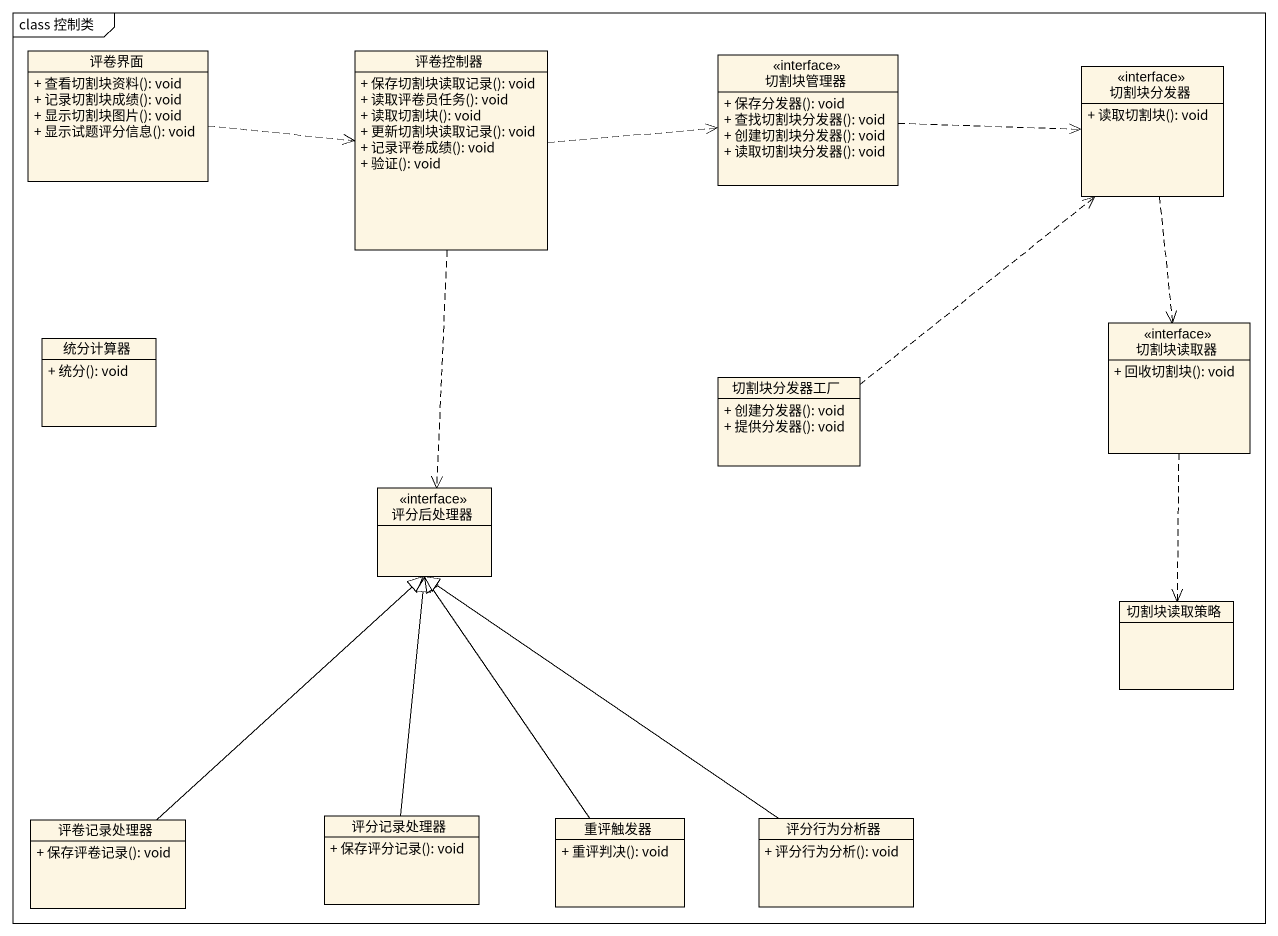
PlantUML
@startuml
mainframe class 控制类
hide circle
hide empty members
skinparam classAttributeIconSize 0
class 评卷界面 {
  + 查看切割块资料(): void
  + 记录切割块成绩(): void
  + 显示切割块图片(): void
  + 显示试题评分信息(): void
}
class 评卷控制器 {
  + 保存切割块读取记录(): void
  + 读取评卷员任务(): void
  + 读取切割块(): void
  + 更新切割块读取记录(): void
  + 记录评卷成绩(): void
  + 验证(): void
}
class 切割块管理器 <<interface>> {
  + 保存分发器(): void
  + 查找切割块分发器(): void
  + 创建切割块分发器(): void
  + 读取切割块分发器(): void
}
class 切割块分发器 <<interface>> {
  + 读取切割块(): void
}
class 切割块读取器 <<interface>> {
  + 回收切割块(): void
}
class 统分计算器 {
  + 统分(): void
}
class 切割块分发器工厂 {
  + 创建分发器(): void
  + 提供分发器(): void
}
class 评分后处理器 <<interface>>
class 切割块读取策略
class 评卷记录处理器 {
  + 保存评卷记录(): void
}
class 评分记录处理器 {
  + 保存评分记录(): void
}
class 重评触发器 {
  + 重评判决(): void
}
class 评分行为分析器 {
  + 评分行为分析(): void
}
评卷界面 .right.> 评卷控制器
评卷控制器 .right.> 切割块管理器
评卷控制器 ..> 评分后处理器
切割块管理器 .right.> 切割块分发器
切割块分发器 ..> 切割块读取器
切割块读取器 ..> 切割块读取策略
切割块分发器工厂 .up.> 切割块分发器
评卷记录处理器 -up-|> 评分后处理器
评分记录处理器 -up-|> 评分后处理器
重评触发器 -up-|> 评分后处理器
评分行为分析器 -up-|> 评分后处理器
@enduml
